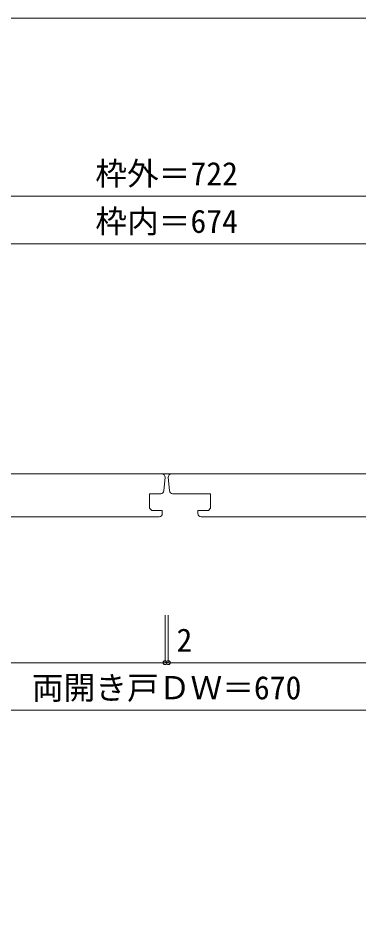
# Model space of a CAD drawing. Units: millimetres on the paper, with parts at other scales. Extents: x -197 to 198, y -138 to 137.
# Drawn here: x -116.2 to -73.2, y 22.7 to 137 of the extents above; entities that cross this region are included whole.
import ezdxf
from ezdxf.enums import TextEntityAlignment as Align

# ---------------------------------------------------------------- set-up
doc = ezdxf.new("R2010")
doc.units = ezdxf.units.MM
doc.header["$PDMODE"] = 32
doc.header["$PDSIZE"] = 0.5
for name, color, linetype, lineweight in [('0-6_扉', 6, 'Continuous', 9), ('0-B_寸法', 7, 'Continuous', 9), ('F-0_補助線', 7, 'Continuous', 9)]:
    doc.layers.add(name, color=color, linetype=linetype, lineweight=lineweight)
doc.styles.add('ＭＳ ゴシック', font='')
doc.styles.get('ＭＳ ゴシック').set_extended_font_data('MS Gothic')

msp = doc.modelspace()

# ---------------------------------------------------------------- linework, layer by layer
at = {"layer": '0-6_扉'}
for p, q in [((-164.327, 79.55), (-94.47, 79.55)), ((-97.817, 77.415), (-97.668, 79.115)), ((-97.119, 77.415), (-97.268, 79.115)), ((-30.609, 79.55), (-96.987, 79.55)), ((-96.87, 79.55), (-88.368, 79.55)), ((-99.616, 75.233), (-99.616, 77.05)), ((-98.215, 77.05), (-99.616, 77.05)), ((-96.721, 77.05), (-91.92, 77.05)), ((-91.92, 75.233), (-91.92, 77.047)), ((-98.016, 74.95), (-98.016, 74.55)), ((-98.016, 74.95), (-98.016, 74.55)), ((-98.016, 74.55), (-98.016, 74.578)), ((-92.202, 74.95), (-93.52, 74.95)), ((-93.52, 74.55), (-93.52, 74.95)), ((-92.202, 74.95), (-91.92, 75.233)), ((-98.416, 74.15), (-164.327, 74.15)), ((-30.609, 74.15), (-93.12, 74.15)), ((-86.318, 74.15), (-93.12, 74.15))]:
    msp.add_line(p, q, dxfattribs=at)
for points in [[(-164.468, 79.409), (-164.327, 79.55), (-85.851, 79.55)], [(-30.468, 79.409), (-30.609, 79.55), (-88.368, 79.55)], [(-99.616, 75.233), (-99.334, 74.95), (-98.016, 74.95)]]:
    msp.add_lwpolyline(points, dxfattribs=at)
for centre, start, end in [((-98.066, 79.15), 355, 90), ((-98.066, 79.15), 355, 90), ((-96.87, 79.15), 90, 185), ((-98.215, 77.45), 270, 355), ((-96.721, 77.45), 185, 270), ((-98.416, 74.55), 270, 0), ((-98.416, 74.55), 270, 0), ((-93.12, 74.55), 180, 270)]:
    msp.add_arc(centre, 0.4, start, end, dxfattribs=at)
at = {"layer": '0-B_寸法', "color": 4}
for p, q in [((-169.668, 114.55), (-25.268, 114.55)), ((-164.868, 108.55), (-30.068, 108.55)), ((-97.668, 55.75), (-97.668, 61.75)), ((-97.268, 55.75), (-97.268, 61.75)), ((-164.468, 55.75), (-97.668, 55.75)), ((-97.668, 55.75), (-97.268, 55.75)), ((-97.268, 55.75), (-30.468, 55.75)), ((-164.468, 49.75), (-30.468, 49.75))]:
    msp.add_line(p, q, dxfattribs=at)
at = {"layer": '0-B_寸法'}
for p in [(-97.668, 55.75), (-97.268, 55.75)]:
    msp.add_point(p, dxfattribs=at)
at = {"layer": 'F-0_補助線', "color": 3, "lineweight": 18}
msp.add_lwpolyline([(-197.2, 137), (197.8, 137), (197.8, -138), (-197.2, -138)], close=True, dxfattribs=at)

# ---------------------------------------------------------------- texts
at = {"layer": '0-B_寸法', "style": 'ＭＳ ゴシック'}
for s, p in [('枠外＝722', (-106.468, 115.05)), ('枠内＝674', (-106.468, 109.05)), ('2', (-96.228, 56.25)), ('両開き戸ＤＷ＝670', (-114.468, 50.25))]:
    msp.add_text(s, height=2.933, dxfattribs=at).set_placement(p, align=Align.BOTTOM_LEFT)

doc.saveas('drawing.dxf')
